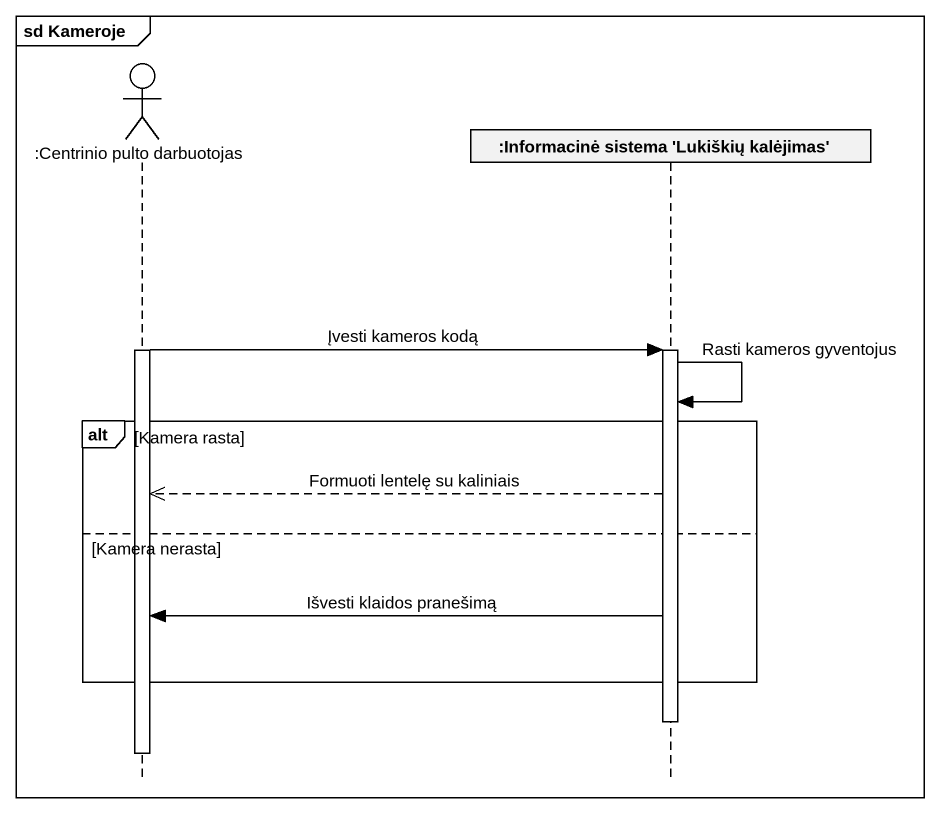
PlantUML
@startuml
mainframe sd Kameroje
hide footbox
actor ":Centrinio pulto darbuotojas" as Centrinio_pulto_darbuotojas
participant ":Informacinė sistema 'Lukiškių kalėjimas'" as Informacinė_sistema

activate Centrinio_pulto_darbuotojas
Centrinio_pulto_darbuotojas -> Informacinė_sistema : Įvesti kameros kodą
activate Informacinė_sistema
Informacinė_sistema -> Informacinė_sistema : Rasti kameros gyventojus
alt Kamera rasta
  Informacinė_sistema -->> Centrinio_pulto_darbuotojas : Formuoti lentelę su kaliniais
else Kamera nerasta
  Informacinė_sistema -> Centrinio_pulto_darbuotojas : Išvesti klaidos pranešimą
end
deactivate Informacinė_sistema
deactivate Centrinio_pulto_darbuotojas
@enduml
